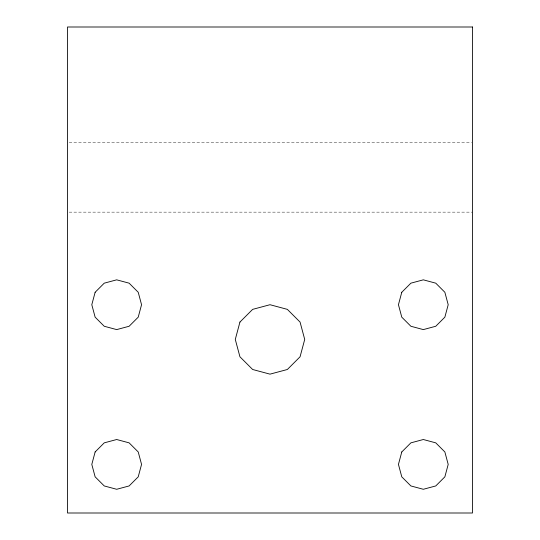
<?xml version="1.0" encoding="UTF-8"?>
<svg xmlns="http://www.w3.org/2000/svg" width="540" height="540" viewBox="0 0 540 540"><rect width="100%" height="100%" fill="white"/><g stroke="black" fill="none" stroke-linecap="round" stroke-linejoin="round"><path stroke-width="0.41" stroke-dasharray="2.7 2.03" d="M69.188 142.715L471.656 142.715M69.188 212.146L472.5 212.146"/><path stroke-width="0.81" d="M95.135 292.275L91.8 304.715L95.135 317.156L104.24 326.261L116.681 329.596L129.121 326.261L138.227 317.156L141.554 304.715L138.227 292.275L129.121 283.169L116.681 279.835L104.24 283.169L95.135 292.275M95.135 451.96L91.8 464.4L95.135 476.84L104.24 485.946L116.681 489.281L129.121 485.946L138.227 476.84L141.554 464.4L138.227 451.96L129.121 442.854L116.681 439.519L104.24 442.854L95.135 451.96M239.935 322.07L235.285 339.431L239.935 356.785L252.646 369.495L270 374.146L287.354 369.495L300.065 356.785L304.715 339.431L300.065 322.07L287.354 309.366L270 304.715L252.646 309.366L239.935 322.07M401.774 292.275L398.446 304.715L401.774 317.156L410.879 326.261L423.32 329.596L435.76 326.261L444.865 317.156L448.2 304.715L444.865 292.275L435.76 283.169L423.32 279.835L410.879 283.169L401.774 292.275M401.774 451.96L398.446 464.4L401.774 476.84L410.879 485.946L423.32 489.281L435.76 485.946L444.865 476.84L448.2 464.4L444.865 451.96L435.76 442.854L423.32 439.519L410.879 442.854L401.774 451.96M472.5 27L67.5 27L67.5 513L472.5 513L472.5 27"/></g></svg>
